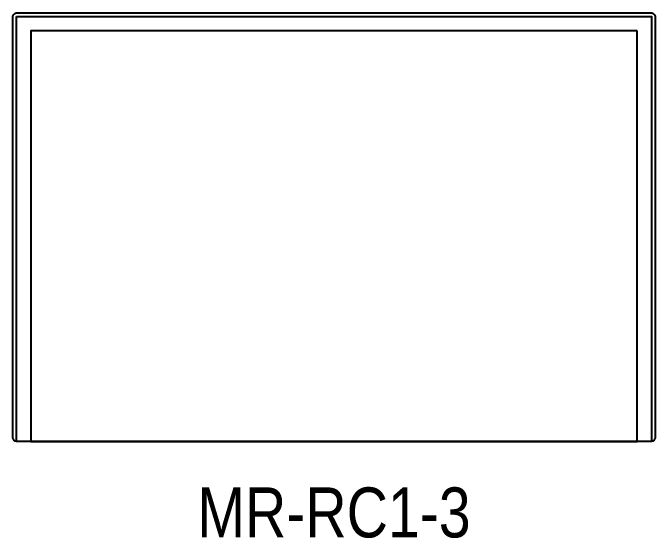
# Model space of a CAD drawing. Header units: millimetres. Extents: x 0 to 45, y -6.8 to 30.
import ezdxf

# ---------------------------------------------------------------- set-up
doc = ezdxf.new("R2010")
doc.units = ezdxf.units.MM
for name, color, linetype in [('L25', 1, 'Continuous'), ('T35', 3, 'Continuous'), ('T50', 7, 'Continuous')]:
    doc.layers.add(name, color=color, linetype=linetype)
doc.styles.add('T35', font='ARIALN.TTF', dxfattribs={"height": 3.5})

# ---------------------------------------------------------------- blocks, each defined once
blk = doc.blocks.new('MR-RC1-3')
at = {"layer": 'Defpoints'}
blk.add_line((1.25, 0), (7.125, 0), dxfattribs=at)
at = {"layer": 'T50'}
blk.add_lwpolyline([(0.3, 30), (44.7, 30, -0.414214), (45, 29.7), (45, 0.25, -0.414214), (44.75, 0), (0.25, 0, -0.414214), (0, 0.25), (0, 29.7, -0.414214)], format="xyb", close=True, dxfattribs=at)
for points in [[(0.25, 29.75), (44.75, 29.75), (44.75, 0), (0.25, 0)], [(43.75, 28.75), (1.25, 28.75), (1.25, 0), (43.75, 0)]]:
    blk.add_lwpolyline(points, close=True, dxfattribs=at)
at = {"layer": 'T35', "insert": (22.5, -5), "char_height": 3.5, "width": 18.44223, "attachment_point": 5, "style": 'T35'}
blk.add_mtext('MR-RC1-3', dxfattribs=at)

msp = doc.modelspace()

# ---------------------------------------------------------------- block references
at = {"layer": 'L25'}
msp.add_blockref('MR-RC1-3', (0, 0), dxfattribs=at)

doc.saveas('drawing.dxf')
